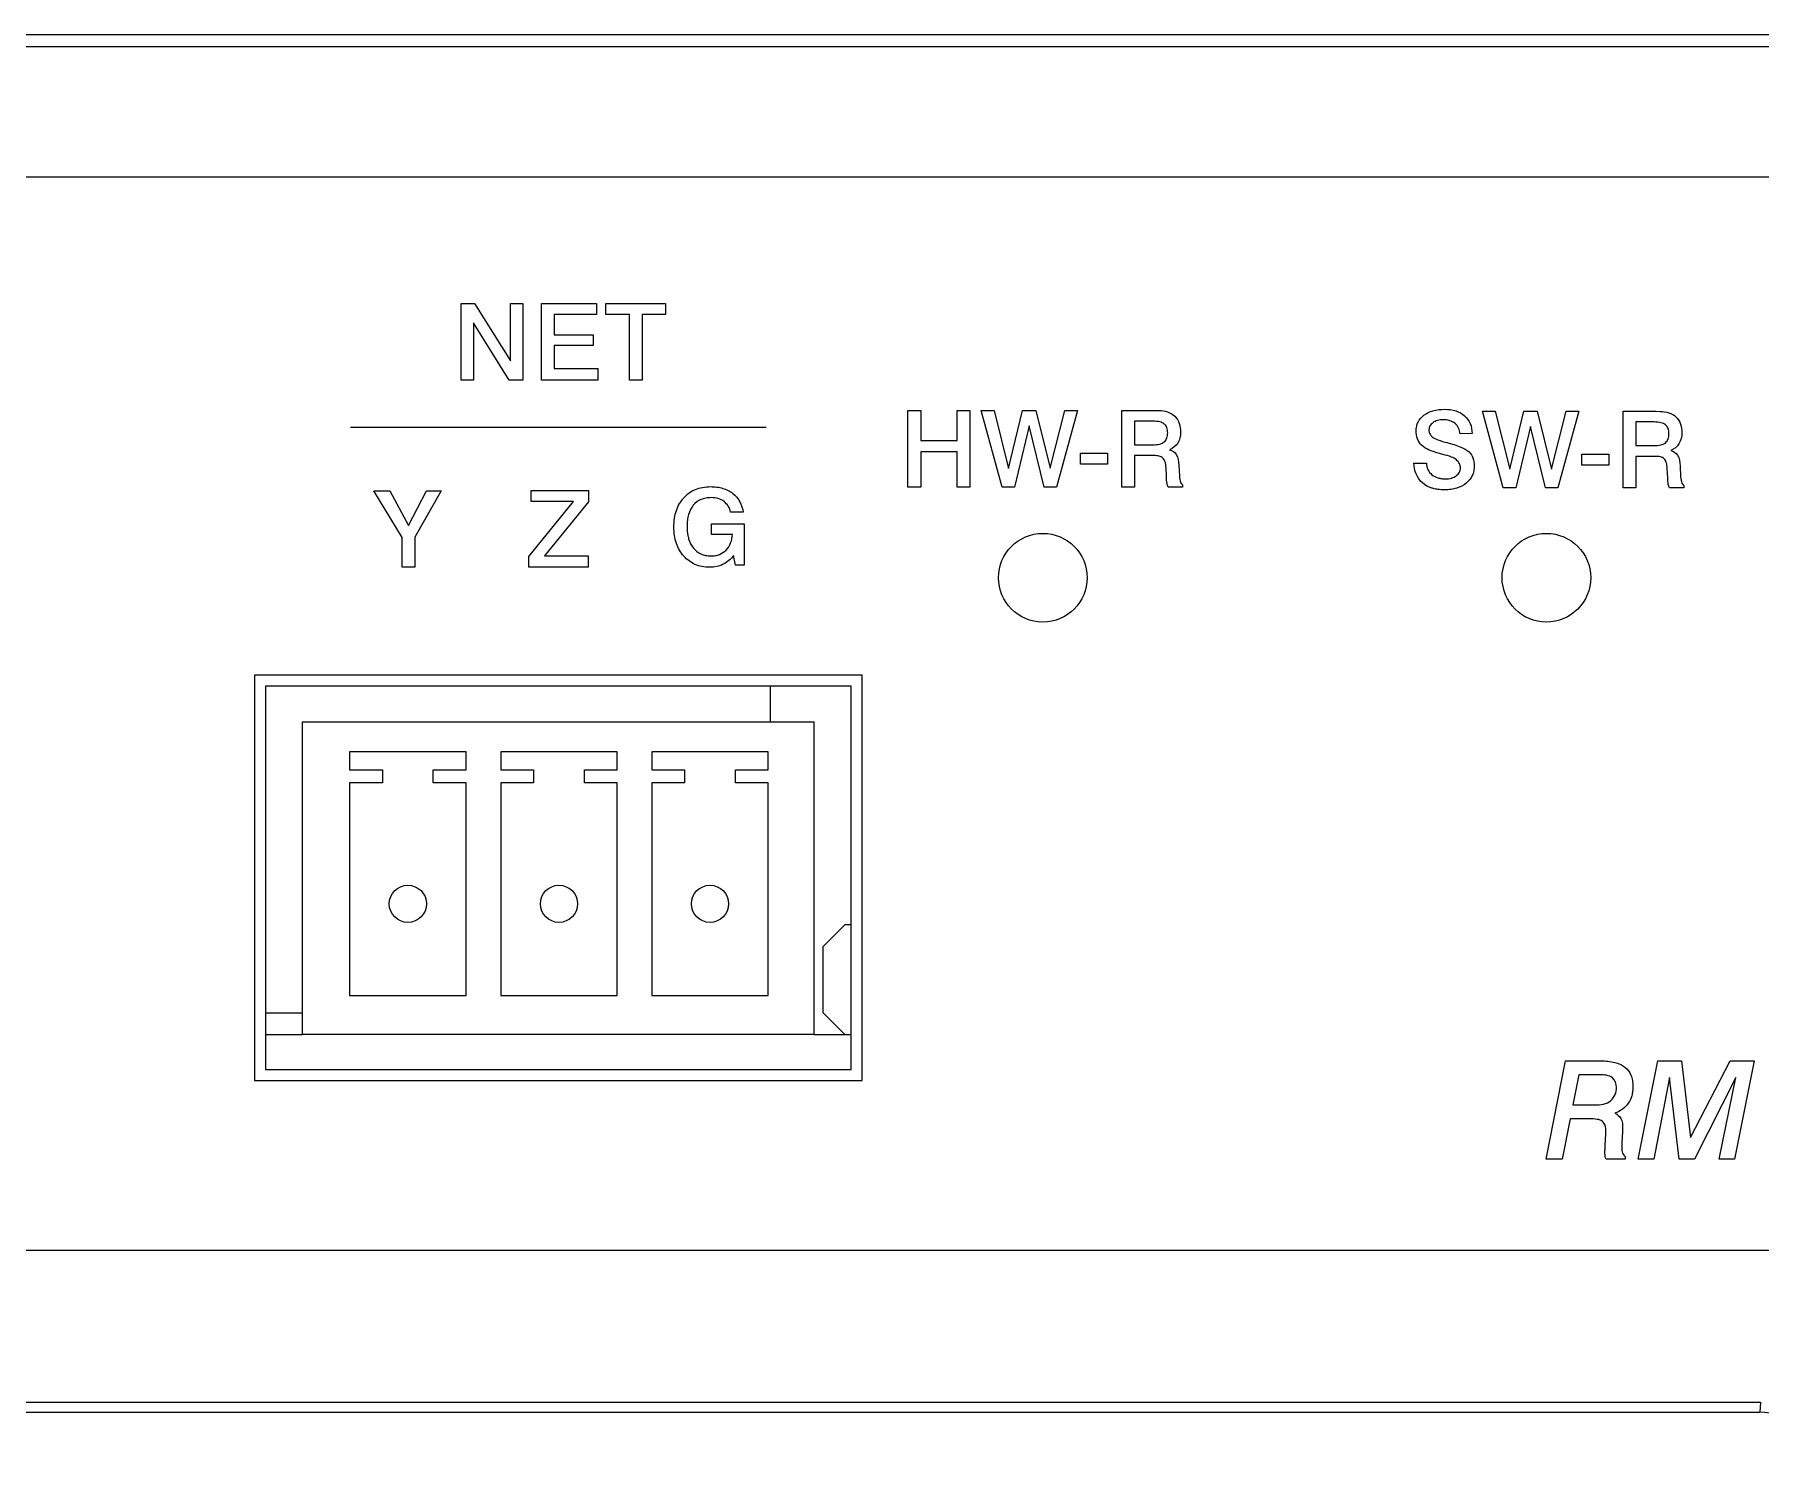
# Model space of a CAD drawing. Header units: inches. Extents: x 0 to 22, y 0 to 17.
# Drawn here: x 5.621 to 7.198, y 8.11 to 9.41 of the extents above; entities that cross this region are included whole.
import ezdxf

# ---------------------------------------------------------------- set-up
doc = ezdxf.new("R2010")
doc.units = ezdxf.units.IN
doc.header["$LTSCALE"] = 1.21
doc.header["$MEASUREMENT"] = 0
doc.layers.get('0').update_dxf_attribs({"linetype": 'CONTINUOUS'})
doc.layers.add('3_ALL_AXES', color=7, linetype='CONTINUOUS')
doc.layers.add('7_ALL_FEATURES', color=7, linetype='CONTINUOUS')

msp = doc.modelspace()

# ---------------------------------------------------------------- linework, layer by layer
at = {"color": 7, "linetype": 'Continuous'}
for p, q in [((2.9024, 9.4098), (7.9224, 9.4098)), ((2.9014, 9.2798), (7.9234, 9.2798)), ((6.3672, 8.8147), (5.8322, 8.8147)), ((5.8322, 8.8147), (5.8322, 8.4647)), ((6.2937, 8.7822), (6.2937, 8.8147)), ((6.3672, 8.4647), (6.3672, 8.8147)), ((6.3614, 8.5968), (6.3414, 8.5768)), ((6.3672, 8.5968), (6.3614, 8.5968)), ((6.3414, 8.5768), (6.3414, 8.5168)), ((5.8322, 8.5165), (5.866, 8.5165)), ((6.3414, 8.5168), (6.3614, 8.4968)), ((5.8322, 8.4968), (5.866, 8.4968)), ((6.3332, 8.4968), (6.3672, 8.4968)), ((5.8322, 8.4647), (6.3672, 8.4647)), ((3.4464, 8.2998), (7.3784, 8.2998)), ((3.627, 8.161), (7.1979, 8.161)), ((3.6276, 8.1518), (7.1973, 8.1518))]:
    msp.add_line(p, q, dxfattribs=at)
at = {"color": 9, "linetype": 'Continuous'}
for p, q in [((3.2959, 9.399), (7.529, 9.399)), ((7.1979, 8.161), (7.1973, 8.1518))]:
    msp.add_line(p, q, dxfattribs=at)
at = {"color": 2, "linetype": 'Continuous'}
for p, q in [((6.0111, 9.1642), (6.0234, 9.1642)), ((6.0111, 9.0943), (6.0111, 9.1642)), ((6.0234, 9.1642), (6.056, 9.1119)), ((6.056, 9.1642), (6.0673, 9.1642)), ((6.056, 9.1119), (6.056, 9.1642)), ((6.0673, 9.1642), (6.0673, 9.0943)), ((6.0845, 9.1642), (6.1346, 9.1642)), ((6.0845, 9.0943), (6.0845, 9.1642)), ((6.1346, 9.1642), (6.1346, 9.154)), ((6.1431, 9.1642), (6.1977, 9.1642)), ((6.1431, 9.154), (6.1431, 9.1642)), ((6.1977, 9.1642), (6.1977, 9.154)), ((6.0222, 9.1466), (6.0222, 9.0943)), ((6.055, 9.0943), (6.0222, 9.1466)), ((6.1346, 9.154), (6.0959, 9.154)), ((6.0959, 9.154), (6.0959, 9.1357)), ((6.1647, 9.154), (6.1431, 9.154)), ((6.1647, 9.0943), (6.1647, 9.154)), ((6.1977, 9.154), (6.1763, 9.154)), ((6.1763, 9.154), (6.1763, 9.0943)), ((6.0959, 9.1357), (6.1316, 9.1357)), ((6.1316, 9.1357), (6.1316, 9.1259)), ((6.1316, 9.1259), (6.0959, 9.1259)), ((6.0959, 9.1259), (6.0959, 9.1048)), ((6.0959, 9.1048), (6.1359, 9.1048)), ((6.1359, 9.1048), (6.1359, 9.0943)), ((6.0222, 9.0943), (6.0111, 9.0943)), ((6.0673, 9.0943), (6.055, 9.0943)), ((6.1359, 9.0943), (6.0845, 9.0943)), ((6.1763, 9.0943), (6.1647, 9.0943)), ((6.4192, 9.0665), (6.4309, 9.0665)), ((6.4192, 8.9966), (6.4192, 9.0665)), ((6.4309, 9.0665), (6.4309, 9.039)), ((6.464, 9.0665), (6.4756, 9.0665)), ((6.464, 9.039), (6.464, 9.0665)), ((6.4756, 9.0665), (6.4756, 8.9966)), ((6.486, 9.0665), (6.4978, 9.0665)), ((6.5051, 8.9966), (6.486, 9.0665)), ((6.4978, 9.0665), (6.511, 9.0135)), ((6.511, 9.0135), (6.5237, 9.0665)), ((6.5237, 9.0665), (6.5361, 9.0665)), ((6.5361, 9.0665), (6.5491, 9.0137)), ((6.5491, 9.0137), (6.5624, 9.0665)), ((6.574, 9.0665), (6.5548, 8.9966)), ((6.5624, 9.0665), (6.574, 9.0665)), ((6.6146, 9.0665), (6.6448, 9.0665)), ((6.6146, 8.9966), (6.6146, 9.0665)), ((6.6448, 9.0665), (6.6484, 9.0664)), ((6.9439, 9.0658), (6.9556, 9.0658)), ((6.9629, 8.9959), (6.9439, 9.0658)), ((6.9556, 9.0658), (6.9689, 9.0128)), ((6.9689, 9.0128), (6.9816, 9.0658)), ((6.9816, 9.0658), (6.9939, 9.0658)), ((6.9939, 9.0658), (7.0069, 9.013)), ((7.0069, 9.013), (7.0203, 9.0658)), ((7.0319, 9.0658), (7.0127, 8.9959)), ((7.0203, 9.0658), (7.0319, 9.0658)), ((7.0725, 9.0658), (7.1027, 9.0658)), ((7.0725, 8.9959), (7.0725, 9.0658)), ((7.1027, 9.0658), (7.1063, 9.0657)), ((5.91, 9.0514), (6.2896, 9.0514)), ((6.5298, 9.0525), (6.5164, 8.9966)), ((6.5436, 8.9966), (6.5298, 9.0525)), ((6.643, 9.0567), (6.6261, 9.0567)), ((6.6261, 9.0567), (6.6261, 9.0352)), ((6.9877, 9.0518), (6.9743, 8.9959)), ((7.0014, 8.9959), (6.9877, 9.0518)), ((7.1009, 9.056), (7.084, 9.056)), ((7.084, 9.056), (7.084, 9.0345)), ((6.4309, 9.039), (6.464, 9.039)), ((6.6261, 9.0352), (6.6427, 9.0352)), ((6.9345, 9.0454), (6.9235, 9.0453)), ((7.084, 9.0345), (7.1006, 9.0345)), ((6.464, 9.0286), (6.4309, 9.0286)), ((6.4309, 9.0286), (6.4309, 8.9966)), ((6.464, 8.9966), (6.464, 9.0286)), ((6.5768, 9.0274), (6.6016, 9.0274)), ((6.5768, 9.0174), (6.5768, 9.0274)), ((6.6016, 9.0274), (6.6016, 9.0174)), ((6.6438, 9.0253), (6.6262, 9.0253)), ((6.6262, 9.0253), (6.6262, 8.9966)), ((6.8814, 9.0183), (6.8927, 9.0183)), ((6.9079, 9.0263), (6.9048, 9.0271)), ((7.0346, 9.0267), (7.0595, 9.0267)), ((7.0346, 9.0167), (7.0346, 9.0267)), ((7.0595, 9.0267), (7.0595, 9.0167)), ((7.1017, 9.0246), (7.084, 9.0246)), ((7.084, 9.0246), (7.084, 8.9959)), ((6.6016, 9.0174), (6.5768, 9.0174)), ((6.6553, 9.0058), (6.6549, 9.0141)), ((6.6665, 9.0167), (6.6672, 9.0067)), ((7.0595, 9.0167), (7.0346, 9.0167)), ((7.1132, 9.0051), (7.1128, 9.0134)), ((7.1244, 9.016), (7.125, 9.006)), ((5.9314, 8.9932), (5.9458, 8.9932)), ((5.9572, 8.9504), (5.9314, 8.9932)), ((5.9458, 8.9932), (5.9629, 8.9614)), ((5.9629, 8.9614), (5.9794, 8.9932)), ((5.9929, 8.9932), (5.9688, 8.9509)), ((5.9794, 8.9932), (5.9929, 8.9932)), ((6.075, 8.9934), (6.1275, 8.9934)), ((6.075, 8.9833), (6.075, 8.9934)), ((6.1275, 8.9934), (6.1275, 8.9831)), ((6.4309, 8.9966), (6.4192, 8.9966)), ((6.4756, 8.9966), (6.464, 8.9966)), ((6.5164, 8.9966), (6.5051, 8.9966)), ((6.5548, 8.9966), (6.5436, 8.9966)), ((6.6262, 8.9966), (6.6146, 8.9966)), ((6.67, 8.9966), (6.657, 8.9966)), ((6.67, 8.9986), (6.67, 8.9966)), ((6.9743, 8.9959), (6.9629, 8.9959)), ((7.0127, 8.9959), (7.0014, 8.9959)), ((7.084, 8.9959), (7.0725, 8.9959)), ((7.1279, 8.9959), (7.1149, 8.9959)), ((7.1279, 8.9979), (7.1279, 8.9959)), ((6.073, 8.9332), (6.1137, 8.9833)), ((6.1137, 8.9833), (6.075, 8.9833)), ((6.1275, 8.9831), (6.0872, 8.9337)), ((6.2687, 8.9737), (6.2572, 8.9737)), ((6.2396, 8.9629), (6.2695, 8.9629)), ((6.2396, 8.9533), (6.2396, 8.9629)), ((6.2695, 8.9629), (6.2695, 8.9252)), ((5.9572, 8.9233), (5.9572, 8.9504)), ((5.9688, 8.9509), (5.9688, 8.9233)), ((6.2588, 8.9533), (6.2396, 8.9533)), ((5.9688, 8.9233), (5.9572, 8.9233)), ((6.073, 8.9234), (6.073, 8.9332)), ((6.1272, 8.9234), (6.073, 8.9234)), ((6.0872, 8.9337), (6.1272, 8.9337)), ((6.1272, 8.9337), (6.1272, 8.9234)), ((6.2618, 8.9252), (6.2599, 8.934)), ((6.2695, 8.9252), (6.2618, 8.9252)), ((7.002, 8.3827), (7.0197, 8.4726)), ((7.0197, 8.4726), (7.0521, 8.4726)), ((7.0863, 8.3827), (7.104, 8.4726)), ((7.104, 8.4726), (7.1257, 8.4726)), ((7.1257, 8.4726), (7.1341, 8.4025)), ((7.1341, 8.4025), (7.1701, 8.4726)), ((7.1701, 8.4726), (7.192, 8.4726)), ((7.192, 8.4726), (7.1742, 8.3827)), ((7.032, 8.4599), (7.0266, 8.4324)), ((7.0514, 8.4599), (7.032, 8.4599)), ((7.1148, 8.4574), (7.1005, 8.3827)), ((7.1235, 8.3827), (7.1148, 8.4574)), ((7.1755, 8.4573), (7.1376, 8.3827)), ((7.1602, 8.3827), (7.1755, 8.4573)), ((7.0241, 8.4198), (7.0167, 8.3827)), ((7.0413, 8.4198), (7.0241, 8.4198)), ((7.0266, 8.4324), (7.0466, 8.4324)), ((7.056, 8.3956), (7.0566, 8.406)), ((7.0566, 8.406), (7.0567, 8.4083)), ((7.0719, 8.4078), (7.0714, 8.3981)), ((7.072, 8.4114), (7.0719, 8.4078)), ((7.0167, 8.3827), (7.002, 8.3827)), ((7.0744, 8.3827), (7.057, 8.3827)), ((7.0744, 8.3852), (7.0744, 8.3827)), ((7.1005, 8.3827), (7.0863, 8.3827)), ((7.1376, 8.3827), (7.1235, 8.3827)), ((7.1742, 8.3827), (7.1602, 8.3827))]:
    msp.add_line(p, q, dxfattribs=at)
at = {"color": 7, "linetype": 'Continuous'}
msp.add_arc((7.1973, 8.1018), 0.05, 10, 90, dxfattribs=at)
at = {"color": 2, "linetype": 'Continuous'}
for points, knots in [([(6.6484, 9.0664), (6.6536, 9.0664), (6.6649, 9.0633), (6.6682, 9.052), (6.6682, 9.0469)], [0, 0, 0, 0, 0.503831, 1, 1, 1, 1]), ([(6.9048, 9.0271), (6.9014, 9.028), (6.8955, 9.0299), (6.8881, 9.0342), (6.884, 9.0406), (6.8832, 9.0468), (6.8837, 9.052), (6.8855, 9.0573), (6.8904, 9.0628), (6.8991, 9.0669), (6.9058, 9.0676), (6.9094, 9.0676)], [0, 0, 0, 0, 0.153728, 0.267989, 0.365051, 0.473071, 0.533807, 0.591595, 0.710957, 0.845034, 1, 1, 1, 1]), ([(6.9094, 9.0676), (6.9128, 9.0676), (6.9194, 9.0668), (6.928, 9.0622), (6.9335, 9.0546), (6.9345, 9.0485), (6.9345, 9.0454)], [0, 0, 0, 0, 0.276384, 0.519916, 0.751947, 1, 1, 1, 1]), ([(7.1063, 9.0657), (7.1115, 9.0657), (7.1228, 9.0626), (7.1261, 9.0513), (7.1261, 9.0462)], [0, 0, 0, 0, 0.503831, 1, 1, 1, 1]), ([(6.6427, 9.0352), (6.6449, 9.0352), (6.6485, 9.0354), (6.6534, 9.0373), (6.6561, 9.0413), (6.6566, 9.046), (6.6561, 9.0507), (6.6535, 9.0546), (6.6487, 9.0564), (6.6451, 9.0567), (6.643, 9.0567)], [0, 0, 0, 0, 0.159109, 0.275675, 0.379308, 0.505529, 0.628738, 0.730003, 0.844401, 1, 1, 1, 1]), ([(6.9235, 9.0453), (6.9233, 9.0488), (6.9208, 9.0543), (6.914, 9.0576), (6.9083, 9.0582), (6.903, 9.0577), (6.8987, 9.0557), (6.8957, 9.0526), (6.895, 9.0497), (6.8951, 9.0482), (6.8951, 9.0479)], [0, 0, 0, 0, 0.255943, 0.390065, 0.544872, 0.673964, 0.787585, 0.8872, 0.979576, 1, 1, 1, 1]), ([(7.1006, 9.0345), (7.1027, 9.0345), (7.1064, 9.0347), (7.1113, 9.0366), (7.114, 9.0406), (7.1145, 9.0453), (7.114, 9.05), (7.1113, 9.0539), (7.1065, 9.0557), (7.103, 9.056), (7.1009, 9.056)], [0, 0, 0, 0, 0.158973, 0.275648, 0.379276, 0.505489, 0.628706, 0.730311, 0.844198, 1, 1, 1, 1]), ([(6.6682, 9.0469), (6.6682, 9.0434), (6.6668, 9.0364), (6.6612, 9.0319), (6.6582, 9.0307)], [0, 0, 0, 0, 0.522624, 1, 1, 1, 1]), ([(6.8951, 9.0479), (6.8952, 9.0469), (6.8958, 9.0448), (6.8985, 9.0416), (6.9042, 9.0392), (6.9088, 9.0378), (6.9116, 9.0371)], [0, 0, 0, 0, 0.137513, 0.316517, 0.580967, 1, 1, 1, 1]), ([(6.9116, 9.0371), (6.9159, 9.036), (6.9229, 9.0339), (6.9317, 9.0296), (6.9359, 9.0231), (6.9367, 9.0168), (6.9362, 9.0113), (6.9343, 9.0055), (6.9293, 8.9993), (6.9219, 8.9957), (6.9151, 8.9942), (6.9093, 8.9939), (6.9038, 8.9942), (6.9003, 8.9949), (6.8989, 8.9953)], [0, 0, 0, 0, 0.156653, 0.2573, 0.333423, 0.419531, 0.474742, 0.526608, 0.630798, 0.744576, 0.807321, 0.87601, 0.948079, 1, 1, 1, 1]), ([(7.1261, 9.0462), (7.1261, 9.0427), (7.1247, 9.0357), (7.119, 9.0312), (7.1161, 9.03)], [0, 0, 0, 0, 0.522624, 1, 1, 1, 1]), ([(6.6549, 9.0141), (6.6548, 9.016), (6.6545, 9.0192), (6.6524, 9.0234), (6.6484, 9.0251), (6.6455, 9.0253), (6.6438, 9.0253)], [0, 0, 0, 0, 0.311321, 0.523331, 0.725542, 1, 1, 1, 1]), ([(6.6582, 9.0307), (6.6606, 9.0299), (6.666, 9.0264), (6.6664, 9.02), (6.6665, 9.0167)], [0, 0, 0, 0, 0.432163, 1, 1, 1, 1]), ([(6.8989, 8.9953), (6.8985, 8.9954), (6.895, 8.9964), (6.8855, 9.0011), (6.8816, 9.0118), (6.8814, 9.0183)], [0, 0, 0, 0, 0.036239, 0.358355, 1, 1, 1, 1]), ([(6.8927, 9.0183), (6.8929, 9.0144), (6.8957, 9.0082), (6.9023, 9.0051), (6.9067, 9.0042), (6.9109, 9.0039), (6.9156, 9.0044), (6.9201, 9.0066), (6.9232, 9.0099), (6.924, 9.0129), (6.9239, 9.0144), (6.9239, 9.0145)], [0, 0, 0, 0, 0.265133, 0.404146, 0.481542, 0.566836, 0.691126, 0.801283, 0.899108, 0.989844, 1, 1, 1, 1]), ([(6.9239, 9.0145), (6.9239, 9.0149), (6.9237, 9.0161), (6.9229, 9.0179), (6.9217, 9.0198), (6.9196, 9.0222), (6.9148, 9.0245), (6.9105, 9.0257), (6.9079, 9.0263)], [0, 0, 0, 0, 0.063183, 0.164366, 0.272783, 0.378792, 0.617059, 1, 1, 1, 1]), ([(7.1128, 9.0134), (7.1127, 9.0153), (7.1123, 9.0185), (7.1103, 9.0227), (7.1062, 9.0244), (7.1033, 9.0246), (7.1017, 9.0246)], [0, 0, 0, 0, 0.311095, 0.52295, 0.725097, 1, 1, 1, 1]), ([(7.1161, 9.03), (7.1184, 9.0292), (7.1239, 9.0257), (7.1242, 9.0193), (7.1244, 9.016)], [0, 0, 0, 0, 0.431291, 1, 1, 1, 1]), ([(6.657, 8.9966), (6.6565, 8.9976), (6.6555, 9.0006), (6.6554, 9.0038), (6.6553, 9.0058)], [0, 0, 0, 0, 0.366223, 1, 1, 1, 1]), ([(6.6672, 9.0066), (6.6672, 9.0056), (6.6674, 9.0028), (6.6684, 8.9995), (6.67, 8.9986)], [0, 0, 0, 0, 0.344258, 1, 1, 1, 1]), ([(7.1149, 8.9959), (7.1143, 8.9969), (7.1134, 8.9999), (7.1132, 9.0031), (7.1132, 9.0051)], [0, 0, 0, 0, 0.366223, 1, 1, 1, 1]), ([(7.125, 9.0059), (7.1251, 9.0049), (7.1253, 9.0021), (7.1263, 8.9988), (7.1279, 8.9979)], [0, 0, 0, 0, 0.344307, 1, 1, 1, 1]), ([(6.2128, 8.9848), (6.2133, 8.9855), (6.2153, 8.9879), (6.2192, 8.9915), (6.225, 8.9947), (6.2316, 8.9965), (6.2383, 8.9971), (6.2446, 8.9967), (6.2517, 8.9952), (6.2626, 8.9901), (6.2678, 8.9801), (6.2687, 8.9737)], [0, 0, 0, 0, 0.037925, 0.13064, 0.221889, 0.31627, 0.417947, 0.502971, 0.581219, 0.724917, 1, 1, 1, 1]), ([(6.2572, 8.9737), (6.2564, 8.9774), (6.2531, 8.9829), (6.2458, 8.9864), (6.24, 8.9871), (6.2346, 8.9866), (6.2287, 8.985), (6.2224, 8.9802), (6.2189, 8.9729), (6.2176, 8.9661), (6.2173, 8.9604), (6.2176, 8.9554), (6.2181, 8.9524), (6.2183, 8.9513)], [0, 0, 0, 0, 0.158939, 0.240648, 0.331204, 0.400338, 0.46374, 0.584846, 0.716072, 0.790693, 0.873774, 0.955568, 1, 1, 1, 1]), ([(6.2599, 8.934), (6.2574, 8.9307), (6.2525, 8.9264), (6.2444, 8.9237), (6.2378, 8.9231), (6.2311, 8.9237), (6.2247, 8.9256), (6.2191, 8.9289), (6.2142, 8.9334), (6.2103, 8.9388), (6.2074, 8.9452), (6.2057, 8.9524), (6.2053, 8.9601), (6.2057, 8.9679), (6.2074, 8.9751), (6.2099, 8.9807), (6.212, 8.9837), (6.2128, 8.9848)], [0, 0, 0, 0, 0.116042, 0.17467, 0.237125, 0.302076, 0.363038, 0.422828, 0.484439, 0.547597, 0.611936, 0.679923, 0.75366, 0.828698, 0.897463, 0.962119, 1, 1, 1, 1]), ([(6.2183, 8.9513), (6.2185, 8.9507), (6.2194, 8.9469), (6.2225, 8.9406), (6.2287, 8.9357), (6.2345, 8.934), (6.2389, 8.9336), (6.2432, 8.9339), (6.2481, 8.9352), (6.2558, 8.9401), (6.2586, 8.9482), (6.2588, 8.9533)], [0, 0, 0, 0, 0.03534, 0.193263, 0.338106, 0.412191, 0.492175, 0.560305, 0.623674, 0.745473, 1, 1, 1, 1]), ([(7.0521, 8.4726), (7.0564, 8.4726), (7.0641, 8.472), (7.0743, 8.4677), (7.0794, 8.4609), (7.0811, 8.4546), (7.0815, 8.4496), (7.0812, 8.445), (7.0802, 8.4396), (7.0766, 8.4313), (7.0697, 8.4265), (7.065, 8.4249)], [0, 0, 0, 0, 0.173982, 0.311242, 0.434913, 0.501676, 0.575883, 0.635481, 0.691111, 0.794749, 1, 1, 1, 1]), ([(7.0664, 8.4484), (7.0664, 8.4515), (7.0633, 8.4593), (7.0552, 8.4599), (7.0514, 8.4599)], [0, 0, 0, 0, 0.447121, 1, 1, 1, 1]), ([(7.0466, 8.4324), (7.0517, 8.4324), (7.0624, 8.4337), (7.0664, 8.444), (7.0664, 8.4484)], [0, 0, 0, 0, 0.542042, 1, 1, 1, 1]), ([(7.0567, 8.4083), (7.0567, 8.4101), (7.0565, 8.4135), (7.0537, 8.418), (7.048, 8.4196), (7.0439, 8.4198), (7.0413, 8.4198)], [0, 0, 0, 0, 0.251979, 0.441835, 0.664209, 1, 1, 1, 1]), ([(7.065, 8.4249), (7.0671, 8.4238), (7.0717, 8.4201), (7.072, 8.4143), (7.072, 8.4114)], [0, 0, 0, 0, 0.450329, 1, 1, 1, 1]), ([(7.057, 8.3827), (7.0566, 8.3835), (7.056, 8.3852), (7.0558, 8.3879), (7.0559, 8.3904), (7.0559, 8.393), (7.0559, 8.3946), (7.056, 8.3956)], [0, 0, 0, 0, 0.198809, 0.405651, 0.619003, 0.772379, 1, 1, 1, 1]), ([(7.0714, 8.3981), (7.0713, 8.3973), (7.0713, 8.3957), (7.0712, 8.3924), (7.0714, 8.3886), (7.0733, 8.386), (7.0744, 8.3852)], [0, 0, 0, 0, 0.179672, 0.346414, 0.714302, 1, 1, 1, 1])]:
    msp.add_open_spline(points, degree=3, knots=knots, dxfattribs=at)
at = {"layer": '3_ALL_AXES', "color": 7, "linetype": 'Continuous'}
for p, q in [((6.3774, 8.8248), (5.8224, 8.8248)), ((5.8224, 8.8248), (5.8224, 8.4548)), ((6.3774, 8.4548), (6.3774, 8.8248)), ((5.8224, 8.4548), (6.3774, 8.4548))]:
    msp.add_line(p, q, dxfattribs=at)
for centre in [(6.5424, 8.9138), (7.0024, 8.9138)]:
    msp.add_circle(centre, 0.0405, dxfattribs=at)
at = {"layer": '7_ALL_FEATURES', "color": 7, "linetype": 'Continuous'}
for p, q in [((5.866, 8.7822), (6.3332, 8.7822)), ((5.866, 8.4968), (5.866, 8.7822)), ((6.3332, 8.7822), (6.3332, 8.4968)), ((6.0156, 8.7547), (5.9092, 8.7547)), ((5.9092, 8.7547), (5.9092, 8.7383)), ((6.0156, 8.7383), (6.0156, 8.7547)), ((6.1536, 8.7547), (6.0472, 8.7547)), ((6.0472, 8.7547), (6.0472, 8.7383)), ((6.1536, 8.7383), (6.1536, 8.7547)), ((6.2916, 8.7547), (6.1852, 8.7547)), ((6.1852, 8.7547), (6.1852, 8.7383)), ((6.2916, 8.7383), (6.2916, 8.7547)), ((5.9092, 8.7383), (5.9392, 8.7383)), ((5.9392, 8.7383), (5.9392, 8.7266)), ((5.9856, 8.7383), (6.0156, 8.7383)), ((5.9856, 8.7266), (5.9856, 8.7383)), ((6.0472, 8.7383), (6.0772, 8.7383)), ((6.0772, 8.7383), (6.0772, 8.7266)), ((6.1236, 8.7383), (6.1536, 8.7383)), ((6.1236, 8.7266), (6.1236, 8.7383)), ((6.1852, 8.7383), (6.2152, 8.7383)), ((6.2152, 8.7383), (6.2152, 8.7266)), ((6.2616, 8.7383), (6.2916, 8.7383)), ((6.2616, 8.7266), (6.2616, 8.7383)), ((5.9392, 8.7266), (5.9092, 8.7266)), ((5.9092, 8.7266), (5.9092, 8.5323)), ((6.0156, 8.7266), (5.9856, 8.7266)), ((6.0156, 8.5323), (6.0156, 8.7266)), ((6.0772, 8.7266), (6.0472, 8.7266)), ((6.0472, 8.7266), (6.0472, 8.5323)), ((6.1536, 8.7266), (6.1236, 8.7266)), ((6.1536, 8.5323), (6.1536, 8.7266)), ((6.2152, 8.7266), (6.1852, 8.7266)), ((6.1852, 8.7266), (6.1852, 8.5323)), ((6.2916, 8.7266), (6.2616, 8.7266)), ((6.2916, 8.5323), (6.2916, 8.7266)), ((5.9092, 8.5323), (6.0156, 8.5323)), ((6.0472, 8.5323), (6.1536, 8.5323)), ((6.1852, 8.5323), (6.2916, 8.5323)), ((6.3332, 8.4968), (5.866, 8.4968))]:
    msp.add_line(p, q, dxfattribs=at)
for centre in [(5.9624, 8.616), (6.1004, 8.616), (6.2384, 8.616)]:
    msp.add_circle(centre, 0.017, dxfattribs=at)

doc.saveas('drawing.dxf')
